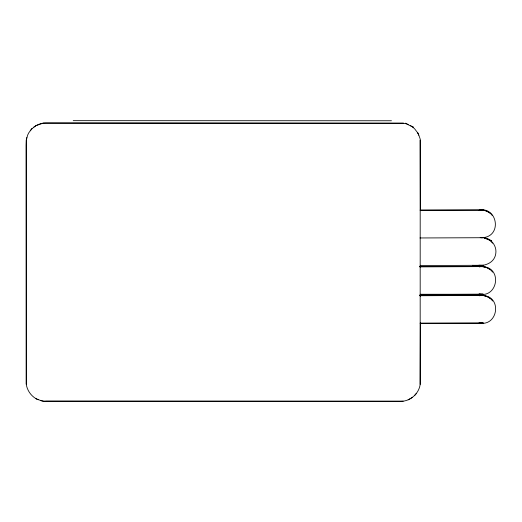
<?xml version="1.0" encoding="UTF-8"?>
<svg xmlns="http://www.w3.org/2000/svg" width="522" height="522" viewBox="0 0 522 522"><rect width="100%" height="100%" fill="white"/><g stroke="black" fill="none" stroke-linecap="round" stroke-linejoin="round"><path stroke-width="0.78" d="M26.805 137.554L26.302 140.085L26.27 384.153L26.133 145.273L26.302 140.137L27.633 135.113L28.775 132.803L31.907 128.725L30.204 130.663M33.845 127.022C37.192 124.601 41.519 122.859 45.838 123.003L403.238 123.225L43.267 123.12L35.985 125.645L31.907 128.777M38.263 399.735C30.472 396.25 44.696 402.827 45.806 401.287L400.628 401.34C410.39 401.457 419.192 393.425 420.171 384.159M40.703 400.615L43.228 401.072L403.199 401.17M73.217 120.66L391.454 120.758M408.211 124.504C397.059 119.388 421.535 131.329 410.52 125.698M408.171 399.839L412.628 397.268M414.566 395.519L416.262 393.581M418.872 135.172C415.173 127.557 420.993 139.139 420.203 140.19L420.36 210.718M420.203 140.137L420.171 384.212L420.347 322.994M420.347 296.144L420.347 294.519M420.354 266.853L420.354 265.228M478.335 210.555L479.738 210.216M484.024 237.549C502.04 234.9 497.192 206.882 479.3 210.046L420.158 210.046M479.287 266.938L480.69 266.605L419.629 266.605M479.327 295.791L480.729 295.459L419.675 295.459M482.719 237.712L419.975 237.967M480.69 266.605L419.721 266.873M480.729 295.459L419.76 295.726M479.3 210.046L480.436 210.046L420.23 210.32M482.883 210.144L484.038 210.144M472.71 265.287C481.767 266.957 494.256 264.491 495.769 253.627C496.964 246.319 491.639 238.848 484.292 237.712M483.137 266.696C502.275 267.877 497.981 297.723 479.411 294.206L482.967 294.264L420.23 294.525M420.093 294.271L479.568 294.271M483.176 295.55C502.314 296.737 498.021 326.583 479.457 323.059L483.013 323.118L420.269 323.379M420.138 323.125L483.613 323.125L478.883 323.027M420.23 265.535L483.574 265.28L478.85 265.189M479.555 266.605L484.292 266.696M479.594 295.459L484.331 295.55M480.605 237.699L482.772 237.771M482.348 237.699L480.168 237.614C483.476 235.846 502.007 245.81 483.803 237.758M403.238 123.172L405.77 123.727M489.904 212.976L486.876 211.103L483.47 210.112L479.914 210.053C484.918 209.55 490.308 212.415 492.35 215.586M490.158 269.528L487.13 267.662L483.718 266.664L480.162 266.605C485.173 266.109 490.563 268.967 492.598 272.138M490.197 298.382L487.17 296.516L483.763 295.517L480.207 295.459C485.212 294.963 490.608 297.821 492.644 300.992M35.953 398.651C30.765 395.585 26.968 389.993 26.27 384.101M412.661 127.074L414.598 128.777L417.731 132.908M492.605 243.154L490.165 240.538M482.426 294.271L478.844 294.173L483.574 294.271L482.426 294.271"/></g></svg>
